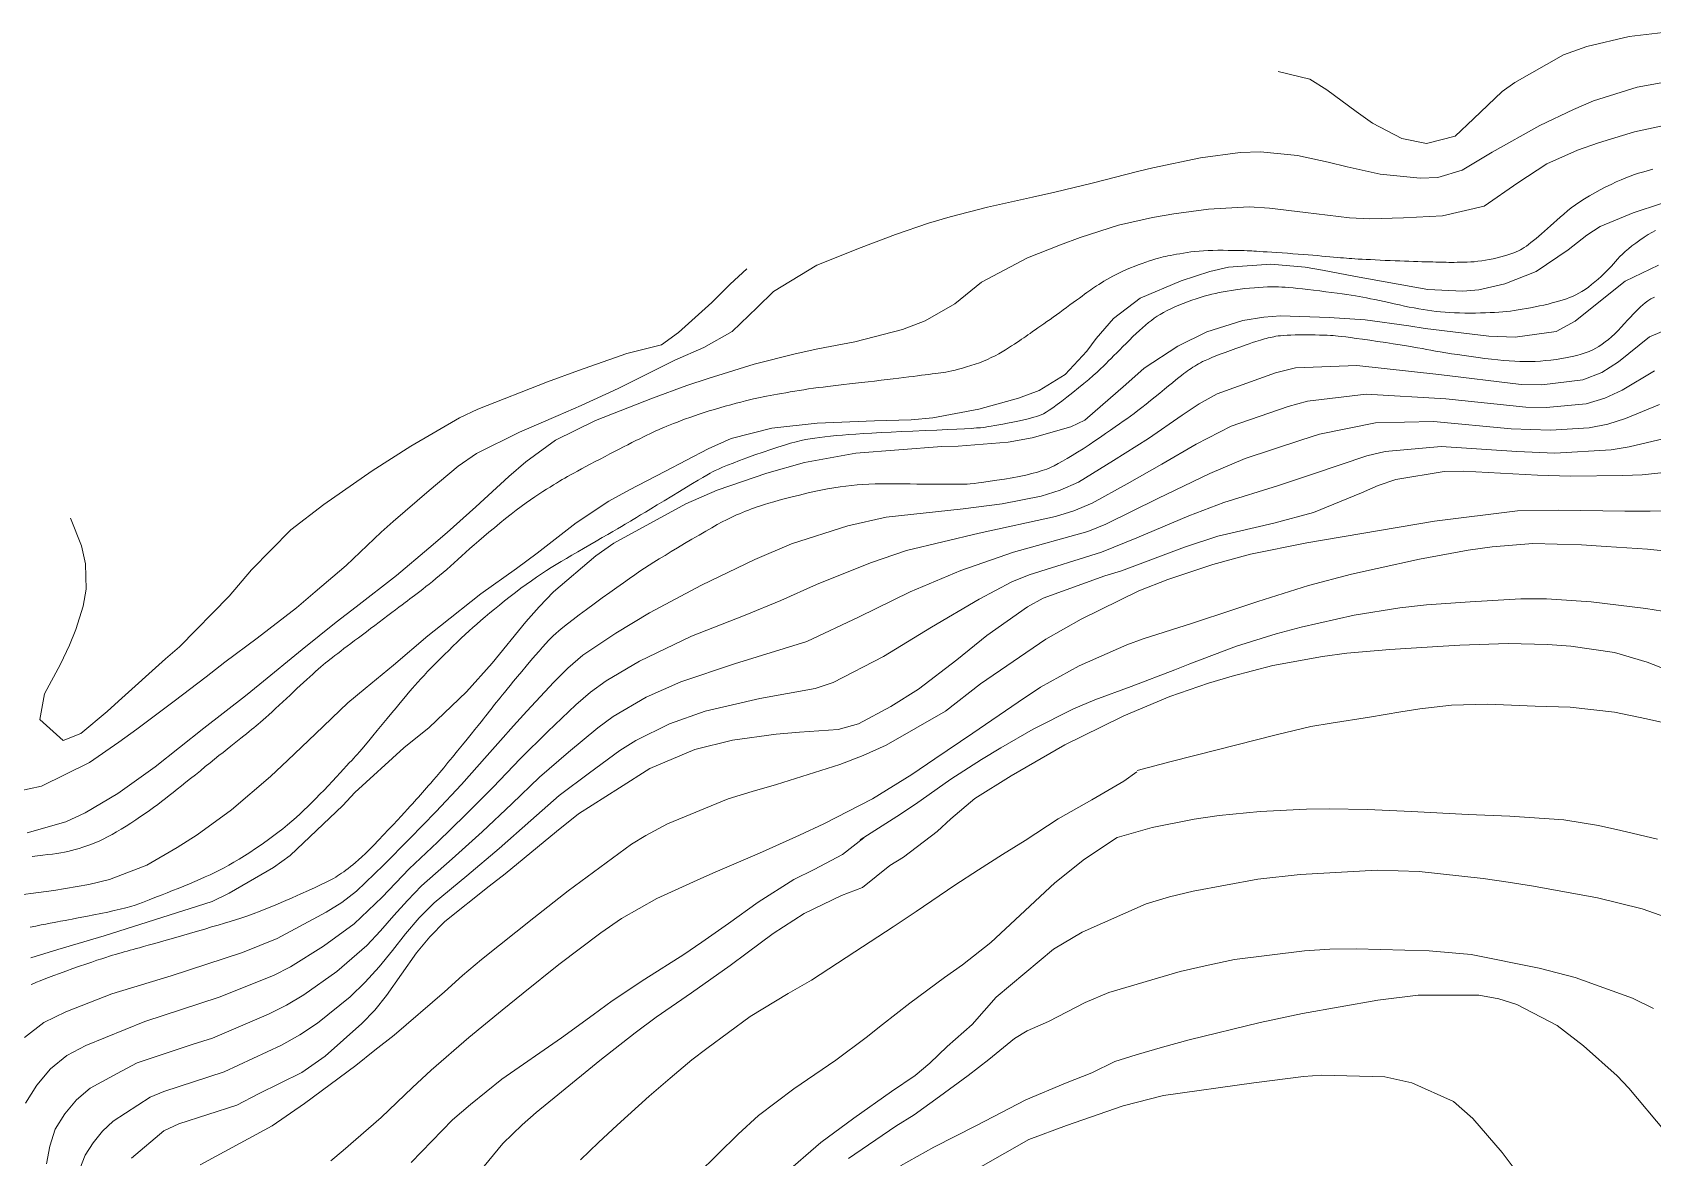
# Model space of a CAD drawing. Header units: inches. Extents: x 115425 to 116786, y 150085 to 152399.
# Drawn here: x 115667.6 to 115751.3, y 152294.9 to 152353.1 of the extents above; entities that cross this region are included whole.
import ezdxf

# ---------------------------------------------------------------- set-up
doc = ezdxf.new("R2010")
doc.units = ezdxf.units.IN
doc.header["$MEASUREMENT"] = 0
doc.layers.add('Contour', color=7, linetype='Continuous', lineweight=0, true_color=0xbed2ff)

msp = doc.modelspace()

# ---------------------------------------------------------------- linework, layer by layer
at = {"layer": 'Contour'}
for points in [[(115731.954, 152351.047), (115733.58, 152350.649), (115734.46, 152350.104), (115735.979, 152348.975), (115736.831, 152348.368), (115738.342, 152347.584), (115739.619, 152347.329), (115741.098, 152347.698), (115742.052, 152348.602), (115743.523, 152350.007), (115744.173, 152350.476), (115746.698, 152351.897), (115747.905, 152352.343), (115750.078, 152352.853), (115751.837, 152353.063)], [(115666.151, 152313.714), (115668.056, 152314.115), (115670.541, 152315.351), (115672.056, 152316.392), (115672.985, 152317.066), (115674.918, 152318.512), (115676.571, 152319.761), (115677.538, 152320.523), (115679.2, 152321.763), (115681.233, 152323.339), (115682.211, 152324.163), (115683.805, 152325.528), (115685.612, 152327.243), (115686.229, 152327.793), (115688.086, 152329.4), (115689.589, 152330.653), (115690.544, 152331.309), (115692.76, 152332.402), (115694.757, 152333.27), (115695.948, 152333.787), (115697.857, 152334.658), (115699.884, 152335.676), (115700.782, 152336.13), (115702.277, 152336.781), (115703.742, 152337.61), (115705.041, 152338.842), (115705.886, 152339.679), (115708.126, 152341.045), (115710.408, 152341.95), (115712.178, 152342.621), (115713.894, 152343.213), (115715.009, 152343.538), (115716.943, 152344.035), (115719.268, 152344.559), (115720.416, 152344.812), (115722.341, 152345.274), (115724.685, 152345.877), (115725.469, 152346.069), (115727.944, 152346.588), (115729.987, 152346.853), (115731.042, 152346.887), (115732.949, 152346.704), (115734.534, 152346.361), (115735.51, 152346.114), (115737.226, 152345.741), (115739.292, 152345.528), (115740.196, 152345.566), (115741.455, 152345.94), (115743.002, 152346.873), (115745.473, 152348.251), (115747.203, 152349.073), (115748.242, 152349.533), (115750.492, 152350.235), (115752.315, 152350.567)], [(115752.764, 152348.444), (115750.36, 152347.932), (115748.494, 152347.352), (115747.422, 152346.973), (115745.828, 152346.28), (115744.332, 152345.293), (115742.592, 152344.082), (115740.445, 152343.58), (115738.424, 152343.483), (115736.688, 152343.44), (115735.635, 152343.477), (115733.367, 152343.758), (115731.505, 152343.984), (115730.453, 152344.056), (115728.361, 152343.934), (115726.557, 152343.689), (115725.463, 152343.506), (115723.709, 152343.1), (115721.718, 152342.462), (115720.699, 152342.091), (115718.999, 152341.409), (115716.628, 152340.153), (115715.253, 152339.047), (115713.716, 152338.158), (115712.553, 152337.71), (115710.076, 152337.085), (115708.163, 152336.71), (115706.996, 152336.449), (115704.875, 152335.921), (115702.501, 152335.186), (115701.411, 152334.825), (115699.623, 152334.173), (115696.689, 152333.02), (115694.617, 152331.994), (115693.082, 152330.875), (115692.213, 152330.119), (115690.498, 152328.544), (115689.02, 152327.228), (115688.069, 152326.421), (115686.412, 152325.013), (115684.324, 152323.394), (115683.294, 152322.598), (115681.539, 152321.184), (115679.341, 152319.382), (115678.599, 152318.782), (115676.448, 152317.121), (115673.934, 152315.116), (115672.004, 152313.75), (115670.313, 152312.75), (115669.318, 152312.28), (115667.328, 152311.704)], [(115667.58, 152310.494), (115667.865, 152310.523), (115668.135, 152310.552), (115668.389, 152310.583), (115668.627, 152310.615), (115668.849, 152310.647), (115669.055, 152310.681), (115669.246, 152310.715), (115669.43, 152310.753), (115669.618, 152310.798), (115669.809, 152310.849), (115670.004, 152310.906), (115670.203, 152310.969), (115670.405, 152311.038), (115670.611, 152311.114), (115670.821, 152311.196), (115671.035, 152311.287), (115671.254, 152311.387), (115671.479, 152311.499), (115671.71, 152311.621), (115671.945, 152311.753), (115672.186, 152311.896), (115672.433, 152312.05), (115672.685, 152312.214), (115672.935, 152312.382), (115673.178, 152312.547), (115673.412, 152312.709), (115673.638, 152312.869), (115673.856, 152313.026), (115674.066, 152313.181), (115674.268, 152313.333), (115674.462, 152313.482), (115674.657, 152313.633), (115674.86, 152313.793), (115675.072, 152313.961), (115675.294, 152314.137), (115675.525, 152314.321), (115675.764, 152314.513), (115676.013, 152314.713), (115676.271, 152314.921), (115676.528, 152315.129), (115676.774, 152315.328), (115677.009, 152315.517), (115677.234, 152315.697), (115677.448, 152315.868), (115677.651, 152316.03), (115677.844, 152316.183), (115678.025, 152316.327), (115678.197, 152316.463), (115678.36, 152316.593), (115678.514, 152316.715), (115678.658, 152316.832), (115678.794, 152316.942), (115678.921, 152317.045), (115679.038, 152317.141), (115679.147, 152317.232), (115679.257, 152317.324), (115679.378, 152317.429), (115679.51, 152317.545), (115679.653, 152317.673), (115679.808, 152317.813), (115679.974, 152317.964), (115680.151, 152318.128), (115680.339, 152318.302), (115680.531, 152318.481), (115680.719, 152318.657), (115680.903, 152318.828), (115681.083, 152318.996), (115681.26, 152319.159), (115681.432, 152319.319), (115681.6, 152319.476), (115681.764, 152319.628), (115681.923, 152319.775), (115682.075, 152319.914), (115682.221, 152320.044), (115682.36, 152320.167), (115682.493, 152320.282), (115682.619, 152320.389), (115682.739, 152320.487), (115682.852, 152320.578), (115682.966, 152320.668), (115683.091, 152320.766), (115683.225, 152320.87), (115683.37, 152320.982), (115683.525, 152321.1), (115683.689, 152321.226), (115683.864, 152321.358), (115684.049, 152321.498), (115684.241, 152321.643), (115684.438, 152321.792), (115684.641, 152321.945), (115684.848, 152322.101), (115685.061, 152322.261), (115685.278, 152322.425), (115685.501, 152322.593), (115685.729, 152322.764), (115685.952, 152322.932), (115686.16, 152323.088), (115686.353, 152323.233), (115686.532, 152323.367), (115686.695, 152323.49), (115686.844, 152323.601), (115686.978, 152323.702), (115687.097, 152323.791), (115687.213, 152323.878), (115687.338, 152323.973), (115687.471, 152324.075), (115687.612, 152324.185), (115687.762, 152324.303), (115687.921, 152324.429), (115688.088, 152324.562), (115688.263, 152324.703), (115688.444, 152324.85), (115688.627, 152325.002), (115688.812, 152325.158), (115689, 152325.32), (115689.19, 152325.486), (115689.381, 152325.657), (115689.575, 152325.833), (115689.772, 152326.013), (115689.975, 152326.2), (115690.191, 152326.394), (115690.42, 152326.595), (115690.661, 152326.804), (115690.915, 152327.02), (115691.181, 152327.244), (115691.46, 152327.475), (115691.751, 152327.714), (115692.043, 152327.949), (115692.323, 152328.171), (115692.592, 152328.379), (115692.849, 152328.573), (115693.095, 152328.753), (115693.33, 152328.919), (115693.553, 152329.071), (115693.765, 152329.21), (115693.966, 152329.338), (115694.157, 152329.46), (115694.339, 152329.574), (115694.512, 152329.681), (115694.675, 152329.781), (115694.828, 152329.874), (115694.971, 152329.959), (115695.105, 152330.038), (115695.243, 152330.117), (115695.397, 152330.204), (115695.568, 152330.298), (115695.755, 152330.401), (115695.958, 152330.511), (115696.178, 152330.628), (115696.415, 152330.754), (115696.668, 152330.887), (115696.927, 152331.022), (115697.179, 152331.153), (115697.425, 152331.282), (115697.666, 152331.406), (115697.9, 152331.527), (115698.128, 152331.644), (115698.35, 152331.758), (115698.567, 152331.868), (115698.774, 152331.973), (115698.972, 152332.072), (115699.158, 152332.165), (115699.335, 152332.251), (115699.5, 152332.33), (115699.656, 152332.404), (115699.8, 152332.471), (115699.934, 152332.531), (115700.069, 152332.591), (115700.215, 152332.653), (115700.373, 152332.718), (115700.542, 152332.787), (115700.723, 152332.858), (115700.915, 152332.933), (115701.119, 152333.011), (115701.334, 152333.092), (115701.56, 152333.175), (115701.795, 152333.257), (115702.039, 152333.34), (115702.292, 152333.422), (115702.553, 152333.504), (115702.824, 152333.587), (115703.104, 152333.669), (115703.392, 152333.751), (115703.677, 152333.829), (115703.945, 152333.902), (115704.195, 152333.968), (115704.429, 152334.028), (115704.645, 152334.081), (115704.845, 152334.128), (115705.027, 152334.169), (115705.193, 152334.203), (115705.354, 152334.235), (115705.525, 152334.268), (115705.705, 152334.302), (115705.895, 152334.338), (115706.093, 152334.374), (115706.301, 152334.412), (115706.519, 152334.45), (115706.745, 152334.49), (115706.978, 152334.53), (115707.214, 152334.568), (115707.453, 152334.605), (115707.695, 152334.641), (115707.941, 152334.676), (115708.189, 152334.709), (115708.441, 152334.74), (115708.696, 152334.771), (115708.958, 152334.801), (115709.231, 152334.833), (115709.515, 152334.866), (115709.81, 152334.901), (115710.117, 152334.937), (115710.434, 152334.974), (115710.763, 152335.013), (115711.102, 152335.053), (115711.439, 152335.093), (115711.759, 152335.131), (115712.062, 152335.167), (115712.348, 152335.201), (115712.617, 152335.234), (115712.869, 152335.265), (115713.104, 152335.294), (115713.323, 152335.322), (115713.527, 152335.348), (115713.721, 152335.372), (115713.904, 152335.396), (115714.077, 152335.418), (115714.239, 152335.439), (115714.39, 152335.459), (115714.53, 152335.477), (115714.66, 152335.495), (115714.791, 152335.515), (115714.935, 152335.542), (115715.092, 152335.575), (115715.262, 152335.616), (115715.445, 152335.664), (115715.641, 152335.718), (115715.85, 152335.779), (115716.072, 152335.847), (115716.298, 152335.921), (115716.517, 152335.999), (115716.729, 152336.082), (115716.935, 152336.17), (115717.134, 152336.262), (115717.327, 152336.358), (115717.514, 152336.46), (115717.694, 152336.566), (115717.865, 152336.672), (115718.028, 152336.773), (115718.181, 152336.869), (115718.325, 152336.961), (115718.459, 152337.048), (115718.584, 152337.13), (115718.7, 152337.207), (115718.806, 152337.28), (115718.911, 152337.353), (115719.023, 152337.431), (115719.142, 152337.515), (115719.269, 152337.603), (115719.403, 152337.697), (115719.544, 152337.796), (115719.692, 152337.9), (115719.848, 152338.01), (115720.008, 152338.123), (115720.17, 152338.238), (115720.335, 152338.357), (115720.503, 152338.477), (115720.673, 152338.6), (115720.845, 152338.725), (115721.02, 152338.853), (115721.197, 152338.983), (115721.369, 152339.111), (115721.531, 152339.229), (115721.681, 152339.34), (115721.821, 152339.442), (115721.949, 152339.535), (115722.066, 152339.62), (115722.172, 152339.697), (115722.266, 152339.765), (115722.36, 152339.831), (115722.462, 152339.9), (115722.572, 152339.972), (115722.691, 152340.047), (115722.819, 152340.126), (115722.954, 152340.208), (115723.099, 152340.293), (115723.252, 152340.381), (115723.413, 152340.47), (115723.58, 152340.558), (115723.754, 152340.644), (115723.935, 152340.728), (115724.123, 152340.811), (115724.317, 152340.893), (115724.518, 152340.972), (115724.726, 152341.051), (115724.931, 152341.125), (115725.123, 152341.193), (115725.303, 152341.254), (115725.471, 152341.309), (115725.626, 152341.357), (115725.769, 152341.399), (115725.899, 152341.435), (115726.016, 152341.464), (115726.133, 152341.49), (115726.26, 152341.517), (115726.398, 152341.544), (115726.546, 152341.573), (115726.705, 152341.602), (115726.874, 152341.631), (115727.054, 152341.662), (115727.244, 152341.693), (115727.444, 152341.722), (115727.654, 152341.747), (115727.873, 152341.767), (115728.101, 152341.784), (115728.338, 152341.796), (115728.585, 152341.804), (115728.841, 152341.808), (115729.106, 152341.807), (115729.365, 152341.804), (115729.604, 152341.801), (115729.821, 152341.797), (115730.017, 152341.793), (115730.191, 152341.789), (115730.345, 152341.784), (115730.477, 152341.778), (115730.588, 152341.773), (115730.701, 152341.766), (115730.837, 152341.757), (115730.997, 152341.747), (115731.18, 152341.735), (115731.388, 152341.721), (115731.619, 152341.706), (115731.874, 152341.688), (115732.152, 152341.67), (115732.439, 152341.65), (115732.716, 152341.63), (115732.985, 152341.61), (115733.246, 152341.59), (115733.498, 152341.57), (115733.741, 152341.55), (115733.976, 152341.53), (115734.202, 152341.509), (115734.418, 152341.49), (115734.624, 152341.471), (115734.818, 152341.454), (115735, 152341.438), (115735.172, 152341.424), (115735.332, 152341.411), (115735.482, 152341.399), (115735.62, 152341.388), (115735.761, 152341.378), (115735.918, 152341.367), (115736.093, 152341.356), (115736.284, 152341.345), (115736.492, 152341.333), (115736.716, 152341.322), (115736.957, 152341.31), (115737.215, 152341.297), (115737.479, 152341.285), (115737.737, 152341.274), (115737.989, 152341.263), (115738.235, 152341.254), (115738.475, 152341.245), (115738.71, 152341.237), (115738.938, 152341.23), (115739.161, 152341.224), (115739.375, 152341.218), (115739.576, 152341.213), (115739.764, 152341.208), (115739.94, 152341.203), (115740.103, 152341.199), (115740.253, 152341.195), (115740.39, 152341.191), (115740.515, 152341.188), (115740.637, 152341.186), (115740.767, 152341.184), (115740.905, 152341.183), (115741.051, 152341.184), (115741.205, 152341.186), (115741.367, 152341.188), (115741.537, 152341.192), (115741.715, 152341.196), (115741.898, 152341.204), (115742.084, 152341.218), (115742.273, 152341.237), (115742.466, 152341.262), (115742.661, 152341.292), (115742.859, 152341.328), (115743.061, 152341.37), (115743.265, 152341.417), (115743.464, 152341.467), (115743.65, 152341.517), (115743.821, 152341.568), (115743.978, 152341.619), (115744.121, 152341.671), (115744.25, 152341.723), (115744.366, 152341.775), (115744.467, 152341.828), (115744.564, 152341.885), (115744.668, 152341.951), (115744.777, 152342.027), (115744.893, 152342.111), (115745.014, 152342.204), (115745.142, 152342.306), (115745.275, 152342.417), (115745.415, 152342.538), (115745.56, 152342.665), (115745.71, 152342.796), (115745.864, 152342.932), (115746.024, 152343.073), (115746.187, 152343.218), (115746.356, 152343.368), (115746.529, 152343.522), (115746.707, 152343.681), (115746.894, 152343.842), (115747.095, 152344.001), (115747.31, 152344.159), (115747.539, 152344.317), (115747.782, 152344.472), (115748.039, 152344.627), (115748.31, 152344.781), (115748.595, 152344.933), (115748.881, 152345.079), (115749.156, 152345.213), (115749.42, 152345.337), (115749.673, 152345.449), (115749.915, 152345.55), (115750.145, 152345.639), (115750.365, 152345.717), (115750.574, 152345.784), (115750.772, 152345.843), (115750.96, 152345.898), (115751.138, 152345.95), (115751.306, 152345.998)], [(115666.06, 152308.391), (115668.707, 152308.738), (115670.512, 152309.035), (115671.572, 152309.291), (115673.504, 152310.037), (115675.069, 152310.952), (115676.104, 152311.606), (115677.882, 152312.896), (115679.893, 152314.614), (115680.792, 152315.458), (115682.218, 152316.828), (115683.898, 152318.43), (115684.785, 152319.168), (115686.251, 152320.378), (115688.026, 152321.889), (115688.677, 152322.412), (115690.756, 152324.057), (115692.606, 152325.363), (115693.671, 152326.158), (115695.687, 152327.717), (115697.372, 152328.841), (115698.441, 152329.432), (115700.272, 152330.385), (115702.498, 152331.557), (115703.698, 152332.074), (115705.802, 152332.612), (115708.137, 152332.878), (115711.098, 152333.003), (115712.993, 152333.051), (115714.111, 152333.145), (115716.487, 152333.605), (115718.538, 152334.162), (115719.611, 152334.568), (115720.943, 152335.391), (115722.064, 152336.592), (115722.55, 152337.244), (115723.454, 152338.282), (115724.819, 152339.335), (115726.94, 152340.235), (115728.414, 152340.71), (115729.385, 152340.941), (115731.576, 152341.096), (115733.342, 152340.935), (115734.25, 152340.778), (115735.941, 152340.45), (115739.686, 152339.785), (115741.49, 152339.702), (115742.324, 152339.768), (115743.66, 152340.07), (115745.279, 152340.718), (115746.937, 152341.825), (115747.896, 152342.596), (115748.589, 152343.03), (115750.299, 152343.746), (115751.755, 152344.23)], [(115667.475, 152306.835), (115667.773, 152306.894), (115668.046, 152306.948), (115668.294, 152306.997), (115668.518, 152307.04), (115668.717, 152307.078), (115668.891, 152307.112), (115669.041, 152307.14), (115669.165, 152307.162), (115669.294, 152307.186), (115669.456, 152307.217), (115669.651, 152307.254), (115669.879, 152307.299), (115670.141, 152307.35), (115670.435, 152307.408), (115670.763, 152307.473), (115671.123, 152307.545), (115671.487, 152307.619), (115671.823, 152307.693), (115672.133, 152307.764), (115672.416, 152307.835), (115672.671, 152307.904), (115672.9, 152307.972), (115673.101, 152308.038), (115673.276, 152308.103), (115673.446, 152308.171), (115673.633, 152308.246), (115673.837, 152308.327), (115674.059, 152308.416), (115674.298, 152308.511), (115674.554, 152308.613), (115674.828, 152308.722), (115675.119, 152308.838), (115675.415, 152308.958), (115675.702, 152309.076), (115675.982, 152309.195), (115676.254, 152309.313), (115676.517, 152309.431), (115676.773, 152309.548), (115677.02, 152309.666), (115677.26, 152309.782), (115677.5, 152309.905), (115677.748, 152310.04), (115678.005, 152310.186), (115678.271, 152310.345), (115678.545, 152310.515), (115678.828, 152310.697), (115679.119, 152310.892), (115679.419, 152311.098), (115679.717, 152311.308), (115680.001, 152311.516), (115680.272, 152311.72), (115680.53, 152311.921), (115680.774, 152312.118), (115681.005, 152312.313), (115681.222, 152312.504), (115681.427, 152312.692), (115681.625, 152312.881), (115681.827, 152313.076), (115682.031, 152313.278), (115682.238, 152313.486), (115682.447, 152313.7), (115682.659, 152313.92), (115682.874, 152314.146), (115683.091, 152314.379), (115683.301, 152314.605), (115683.494, 152314.812), (115683.669, 152315.001), (115683.827, 152315.17), (115683.967, 152315.321), (115684.091, 152315.454), (115684.196, 152315.567), (115684.285, 152315.662), (115684.376, 152315.762), (115684.491, 152315.892), (115684.629, 152316.053), (115684.79, 152316.243), (115684.975, 152316.463), (115685.183, 152316.713), (115685.414, 152316.993), (115685.669, 152317.303), (115685.927, 152317.617), (115686.166, 152317.908), (115686.388, 152318.176), (115686.592, 152318.422), (115686.778, 152318.645), (115686.946, 152318.846), (115687.096, 152319.023), (115687.228, 152319.179), (115687.358, 152319.328), (115687.502, 152319.489), (115687.659, 152319.661), (115687.83, 152319.843), (115688.014, 152320.037), (115688.212, 152320.243), (115688.424, 152320.459), (115688.649, 152320.686), (115688.878, 152320.916), (115689.103, 152321.138), (115689.323, 152321.353), (115689.538, 152321.56), (115689.749, 152321.761), (115689.955, 152321.954), (115690.156, 152322.14), (115690.352, 152322.319), (115690.551, 152322.497), (115690.762, 152322.682), (115690.985, 152322.872), (115691.219, 152323.069), (115691.465, 152323.271), (115691.722, 152323.48), (115691.991, 152323.694), (115692.271, 152323.915), (115692.554, 152324.134), (115692.833, 152324.344), (115693.106, 152324.545), (115693.375, 152324.737), (115693.638, 152324.92), (115693.897, 152325.093), (115694.151, 152325.258), (115694.399, 152325.413), (115694.651, 152325.566), (115694.913, 152325.724), (115695.186, 152325.887), (115695.47, 152326.055), (115695.764, 152326.228), (115696.069, 152326.406), (115696.384, 152326.589), (115696.711, 152326.777), (115697.029, 152326.96), (115697.32, 152327.128), (115697.584, 152327.281), (115697.821, 152327.419), (115698.031, 152327.541), (115698.214, 152327.649), (115698.371, 152327.742), (115698.5, 152327.819), (115698.634, 152327.901), (115698.807, 152328.005), (115699.016, 152328.132), (115699.263, 152328.282), (115699.548, 152328.454), (115699.87, 152328.65), (115700.23, 152328.868), (115700.628, 152329.109), (115701.025, 152329.349), (115701.384, 152329.566), (115701.704, 152329.758), (115701.987, 152329.926), (115702.232, 152330.071), (115702.438, 152330.191), (115702.606, 152330.287), (115702.737, 152330.359), (115702.868, 152330.425), (115703.04, 152330.504), (115703.252, 152330.595), (115703.505, 152330.697), (115703.798, 152330.813), (115704.131, 152330.94), (115704.505, 152331.079), (115704.92, 152331.231), (115705.341, 152331.382), (115705.735, 152331.518), (115706.103, 152331.639), (115706.444, 152331.746), (115706.758, 152331.838), (115707.045, 152331.915), (115707.305, 152331.977), (115707.539, 152332.025), (115707.767, 152332.065), (115708.009, 152332.103), (115708.267, 152332.138), (115708.539, 152332.172), (115708.826, 152332.203), (115709.128, 152332.233), (115709.445, 152332.26), (115709.777, 152332.285), (115710.135, 152332.31), (115710.532, 152332.335), (115710.967, 152332.36), (115711.439, 152332.385), (115711.951, 152332.411), (115712.5, 152332.438), (115713.087, 152332.464), (115713.713, 152332.491), (115714.324, 152332.518), (115714.868, 152332.543), (115715.345, 152332.566), (115715.754, 152332.587), (115716.096, 152332.607), (115716.371, 152332.625), (115716.578, 152332.641), (115716.719, 152332.656), (115716.836, 152332.672), (115716.974, 152332.694), (115717.132, 152332.72), (115717.312, 152332.752), (115717.513, 152332.789), (115717.734, 152332.831), (115717.977, 152332.878), (115718.24, 152332.93), (115718.502, 152332.984), (115718.742, 152333.036), (115718.96, 152333.086), (115719.156, 152333.134), (115719.329, 152333.18), (115719.48, 152333.224), (115719.609, 152333.267), (115719.715, 152333.307), (115719.823, 152333.36), (115719.959, 152333.439), (115720.122, 152333.544), (115720.311, 152333.675), (115720.528, 152333.832), (115720.771, 152334.015), (115721.041, 152334.224), (115721.339, 152334.46), (115721.638, 152334.701), (115721.913, 152334.926), (115722.165, 152335.137), (115722.393, 152335.332), (115722.598, 152335.511), (115722.778, 152335.676), (115722.936, 152335.825), (115723.069, 152335.959), (115723.195, 152336.088), (115723.327, 152336.224), (115723.466, 152336.366), (115723.613, 152336.515), (115723.766, 152336.669), (115723.927, 152336.83), (115724.095, 152336.998), (115724.27, 152337.171), (115724.446, 152337.344), (115724.618, 152337.507), (115724.785, 152337.661), (115724.947, 152337.805), (115725.105, 152337.941), (115725.259, 152338.067), (115725.408, 152338.185), (115725.552, 152338.293), (115725.7, 152338.395), (115725.859, 152338.496), (115726.029, 152338.595), (115726.21, 152338.692), (115726.402, 152338.786), (115726.606, 152338.879), (115726.82, 152338.97), (115727.046, 152339.059), (115727.275, 152339.144), (115727.498, 152339.224), (115727.715, 152339.298), (115727.927, 152339.366), (115728.134, 152339.428), (115728.335, 152339.485), (115728.53, 152339.536), (115728.72, 152339.582), (115728.911, 152339.623), (115729.11, 152339.662), (115729.318, 152339.699), (115729.533, 152339.734), (115729.756, 152339.766), (115729.988, 152339.796), (115730.228, 152339.824), (115730.476, 152339.85), (115730.722, 152339.872), (115730.957, 152339.89), (115731.182, 152339.904), (115731.396, 152339.913), (115731.599, 152339.918), (115731.79, 152339.919), (115731.971, 152339.915), (115732.141, 152339.908), (115732.316, 152339.896), (115732.511, 152339.88), (115732.726, 152339.861), (115732.961, 152339.837), (115733.216, 152339.81), (115733.491, 152339.779), (115733.786, 152339.744), (115734.102, 152339.706), (115734.418, 152339.666), (115734.716, 152339.627), (115734.997, 152339.589), (115735.259, 152339.552), (115735.504, 152339.517), (115735.731, 152339.483), (115735.939, 152339.449), (115736.13, 152339.418), (115736.318, 152339.384), (115736.516, 152339.347), (115736.726, 152339.306), (115736.947, 152339.261), (115737.18, 152339.212), (115737.423, 152339.159), (115737.678, 152339.103), (115737.944, 152339.042), (115738.212, 152338.982), (115738.473, 152338.926), (115738.727, 152338.874), (115738.974, 152338.826), (115739.214, 152338.782), (115739.447, 152338.743), (115739.672, 152338.708), (115739.891, 152338.677), (115740.11, 152338.65), (115740.337, 152338.626), (115740.573, 152338.606), (115740.816, 152338.59), (115741.068, 152338.578), (115741.327, 152338.569), (115741.595, 152338.564), (115741.871, 152338.563), (115742.146, 152338.564), (115742.409, 152338.568), (115742.661, 152338.575), (115742.902, 152338.584), (115743.132, 152338.596), (115743.351, 152338.61), (115743.558, 152338.627), (115743.755, 152338.646), (115743.948, 152338.668), (115744.147, 152338.694), (115744.351, 152338.724), (115744.561, 152338.757), (115744.776, 152338.795), (115744.996, 152338.836), (115745.222, 152338.88), (115745.453, 152338.929), (115745.682, 152338.979), (115745.901, 152339.031), (115746.11, 152339.084), (115746.31, 152339.137), (115746.499, 152339.192), (115746.679, 152339.247), (115746.849, 152339.304), (115747.009, 152339.361), (115747.166, 152339.425), (115747.324, 152339.499), (115747.484, 152339.584), (115747.646, 152339.68), (115747.81, 152339.787), (115747.976, 152339.904), (115748.144, 152340.033), (115748.314, 152340.172), (115748.481, 152340.316), (115748.637, 152340.456), (115748.784, 152340.593), (115748.922, 152340.726), (115749.05, 152340.857), (115749.169, 152340.984), (115749.278, 152341.108), (115749.378, 152341.229), (115749.481, 152341.35), (115749.599, 152341.477), (115749.733, 152341.608), (115749.883, 152341.743), (115750.048, 152341.884), (115750.229, 152342.029), (115750.426, 152342.179), (115750.638, 152342.333), (115750.853, 152342.482), (115751.061, 152342.615), (115751.261, 152342.733), (115751.452, 152342.834)], [(115667.517, 152305.254), (115668.91, 152305.686), (115671.301, 152306.393), (115676.881, 152308.168), (115677.768, 152308.587), (115680.043, 152309.917), (115680.909, 152310.532), (115683.625, 152313.116), (115684.244, 152313.79), (115686.775, 152316.096), (115688.095, 152317.151), (115690.021, 152318.986), (115691.353, 152320.482), (115693.091, 152322.605), (115693.775, 152323.393), (115694.512, 152324.153), (115696.704, 152326.025), (115697.633, 152326.673), (115701.352, 152328.709), (115702.964, 152329.419), (115705.537, 152330.29), (115707.49, 152330.84), (115710.132, 152331.328), (115714.577, 152331.672), (115715.427, 152331.694), (115718.009, 152331.9), (115719.237, 152332.125), (115721.234, 152332.683), (115721.97, 152333.035), (115724.09, 152334.865), (115725.032, 152335.708), (115726.763, 152336.858), (115728.269, 152337.588), (115730.135, 152338.176), (115731.22, 152338.352), (115732.071, 152338.418), (115734.592, 152338.334), (115736.448, 152338.214), (115738.706, 152337.898), (115739.544, 152337.769), (115742.836, 152337.364), (115744.189, 152337.32), (115746.312, 152337.609), (115747.3, 152338.141), (115748.775, 152339.341), (115749.878, 152340.206), (115751.609, 152341.046)], [(115669.559, 152327.974), (115670.123, 152326.539), (115670.337, 152325.604), (115670.374, 152324.293), (115670.218, 152323.421), (115669.841, 152322.218), (115669.51, 152321.403), (115669.05, 152320.424), (115668.222, 152318.896), (115667.983, 152317.566), (115669.185, 152316.48), (115670.089, 152316.846), (115671.455, 152317.97), (115672.045, 152318.512), (115674.476, 152320.706), (115675.2, 152321.324), (115677.757, 152323.939), (115678.917, 152325.29), (115680.937, 152327.361), (115682.644, 152328.671), (115685.142, 152330.411), (115687.141, 152331.687), (115689.659, 152333.143), (115690.6, 152333.605), (115694.205, 152335.015), (115695.814, 152335.593), (115698.298, 152336.466), (115700.09, 152336.923), (115700.974, 152337.564), (115702.697, 152339.103), (115703.643, 152340.061), (115704.503, 152340.84)], [(115667.531, 152303.869), (115667.664, 152303.931), (115667.812, 152303.996), (115667.99, 152304.069), (115668.197, 152304.152), (115668.433, 152304.242), (115668.7, 152304.342), (115668.996, 152304.45), (115669.321, 152304.567), (115669.676, 152304.692), (115670.032, 152304.816), (115670.359, 152304.93), (115670.659, 152305.032), (115670.931, 152305.124), (115671.175, 152305.205), (115671.391, 152305.274), (115671.579, 152305.333), (115671.739, 152305.382), (115671.886, 152305.424), (115672.034, 152305.467), (115672.184, 152305.51), (115672.335, 152305.553), (115672.487, 152305.596), (115672.641, 152305.639), (115672.796, 152305.682), (115672.952, 152305.726), (115673.126, 152305.774), (115673.335, 152305.833), (115673.577, 152305.901), (115673.853, 152305.98), (115674.163, 152306.068), (115674.508, 152306.167), (115674.886, 152306.276), (115675.298, 152306.394), (115675.717, 152306.515), (115676.116, 152306.631), (115676.495, 152306.741), (115676.854, 152306.846), (115677.192, 152306.945), (115677.51, 152307.039), (115677.808, 152307.128), (115678.086, 152307.211), (115678.366, 152307.299), (115678.671, 152307.403), (115679.001, 152307.522), (115679.355, 152307.658), (115679.734, 152307.809), (115680.138, 152307.975), (115680.567, 152308.157), (115681.02, 152308.355), (115681.463, 152308.552), (115681.859, 152308.73), (115682.209, 152308.891), (115682.513, 152309.033), (115682.771, 152309.157), (115682.982, 152309.263), (115683.147, 152309.351), (115683.266, 152309.42), (115683.364, 152309.483), (115683.465, 152309.551), (115683.57, 152309.624), (115683.68, 152309.702), (115683.793, 152309.784), (115683.91, 152309.872), (115684.03, 152309.964), (115684.155, 152310.061), (115684.29, 152310.172), (115684.444, 152310.307), (115684.615, 152310.464), (115684.803, 152310.645), (115685.01, 152310.849), (115685.234, 152311.076), (115685.476, 152311.326), (115685.736, 152311.6), (115685.994, 152311.874), (115686.232, 152312.128), (115686.449, 152312.36), (115686.646, 152312.572), (115686.822, 152312.762), (115686.977, 152312.932), (115687.112, 152313.08), (115687.226, 152313.207), (115687.33, 152313.324), (115687.434, 152313.441), (115687.538, 152313.559), (115687.642, 152313.677), (115687.746, 152313.795), (115687.851, 152313.913), (115687.956, 152314.031), (115688.061, 152314.15), (115688.176, 152314.282), (115688.311, 152314.44), (115688.468, 152314.625), (115688.644, 152314.835), (115688.841, 152315.072), (115689.059, 152315.335), (115689.297, 152315.624), (115689.555, 152315.939), (115689.813, 152316.254), (115690.049, 152316.544), (115690.263, 152316.807), (115690.455, 152317.045), (115690.626, 152317.257), (115690.774, 152317.443), (115690.901, 152317.603), (115691.006, 152317.738), (115691.1, 152317.859), (115691.193, 152317.979), (115691.287, 152318.099), (115691.38, 152318.218), (115691.474, 152318.337), (115691.567, 152318.454), (115691.66, 152318.571), (115691.752, 152318.688), (115691.855, 152318.815), (115691.976, 152318.964), (115692.117, 152319.135), (115692.277, 152319.329), (115692.457, 152319.545), (115692.655, 152319.783), (115692.873, 152320.043), (115693.11, 152320.325), (115693.348, 152320.606), (115693.568, 152320.863), (115693.769, 152321.096), (115693.953, 152321.304), (115694.118, 152321.489), (115694.265, 152321.648), (115694.395, 152321.784), (115694.506, 152321.895), (115694.629, 152322.008), (115694.792, 152322.147), (115694.995, 152322.313), (115695.239, 152322.506), (115695.524, 152322.725), (115695.849, 152322.971), (115696.215, 152323.244), (115696.621, 152323.544), (115697.035, 152323.846), (115697.423, 152324.128), (115697.786, 152324.389), (115698.124, 152324.629), (115698.436, 152324.847), (115698.722, 152325.045), (115698.983, 152325.223), (115699.219, 152325.379), (115699.452, 152325.53), (115699.706, 152325.691), (115699.981, 152325.863), (115700.276, 152326.045), (115700.591, 152326.237), (115700.928, 152326.44), (115701.285, 152326.653), (115701.662, 152326.877), (115702.035, 152327.096), (115702.379, 152327.294), (115702.693, 152327.473), (115702.978, 152327.631), (115703.233, 152327.77), (115703.459, 152327.888), (115703.656, 152327.986), (115703.823, 152328.064), (115703.975, 152328.131), (115704.127, 152328.197), (115704.28, 152328.26), (115704.433, 152328.322), (115704.585, 152328.383), (115704.738, 152328.442), (115704.891, 152328.499), (115705.044, 152328.554), (115705.212, 152328.611), (115705.41, 152328.674), (115705.637, 152328.742), (115705.894, 152328.815), (115706.181, 152328.894), (115706.498, 152328.977), (115706.844, 152329.066), (115707.22, 152329.161), (115707.604, 152329.254), (115707.975, 152329.337), (115708.332, 152329.413), (115708.675, 152329.479), (115709.004, 152329.537), (115709.32, 152329.585), (115709.623, 152329.625), (115709.911, 152329.657), (115710.199, 152329.681), (115710.5, 152329.702), (115710.813, 152329.719), (115711.139, 152329.732), (115711.478, 152329.74), (115711.829, 152329.745), (115712.193, 152329.745), (115712.569, 152329.742), (115712.938, 152329.736), (115713.278, 152329.731), (115713.59, 152329.727), (115713.873, 152329.724), (115714.127, 152329.721), (115714.353, 152329.719), (115714.551, 152329.717), (115714.72, 152329.716), (115714.872, 152329.715), (115715.017, 152329.715), (115715.156, 152329.715), (115715.289, 152329.715), (115715.415, 152329.716), (115715.535, 152329.717), (115715.649, 152329.718), (115715.756, 152329.72), (115715.879, 152329.725), (115716.041, 152329.739), (115716.24, 152329.761), (115716.478, 152329.79), (115716.755, 152329.828), (115717.069, 152329.873), (115717.422, 152329.927), (115717.813, 152329.989), (115718.209, 152330.055), (115718.576, 152330.124), (115718.916, 152330.195), (115719.228, 152330.269), (115719.511, 152330.345), (115719.766, 152330.423), (115719.993, 152330.503), (115720.192, 152330.586), (115720.385, 152330.677), (115720.594, 152330.784), (115720.818, 152330.907), (115721.059, 152331.046), (115721.315, 152331.201), (115721.587, 152331.371), (115721.875, 152331.557), (115722.18, 152331.759), (115722.483, 152331.964), (115722.77, 152332.158), (115723.04, 152332.342), (115723.293, 152332.516), (115723.529, 152332.679), (115723.748, 152332.832), (115723.951, 152332.974), (115724.136, 152333.107), (115724.318, 152333.238), (115724.508, 152333.38), (115724.707, 152333.531), (115724.915, 152333.691), (115725.132, 152333.862), (115725.358, 152334.041), (115725.592, 152334.231), (115725.835, 152334.43), (115726.073, 152334.625), (115726.291, 152334.803), (115726.489, 152334.964), (115726.668, 152335.107), (115726.826, 152335.234), (115726.965, 152335.343), (115727.084, 152335.435), (115727.183, 152335.51), (115727.273, 152335.575), (115727.364, 152335.639), (115727.457, 152335.702), (115727.55, 152335.763), (115727.646, 152335.823), (115727.742, 152335.882), (115727.84, 152335.939), (115727.939, 152335.994), (115728.051, 152336.053), (115728.186, 152336.117), (115728.345, 152336.188), (115728.526, 152336.265), (115728.732, 152336.348), (115728.96, 152336.437), (115729.212, 152336.533), (115729.488, 152336.635), (115729.763, 152336.736), (115730.016, 152336.827), (115730.244, 152336.908), (115730.45, 152336.98), (115730.632, 152337.042), (115730.791, 152337.094), (115730.926, 152337.137), (115731.038, 152337.17), (115731.138, 152337.198), (115731.238, 152337.224), (115731.338, 152337.25), (115731.438, 152337.275), (115731.538, 152337.298), (115731.637, 152337.32), (115731.736, 152337.341), (115731.835, 152337.361), (115731.946, 152337.38), (115732.078, 152337.395), (115732.234, 152337.409), (115732.411, 152337.419), (115732.611, 152337.428), (115732.834, 152337.433), (115733.079, 152337.436), (115733.347, 152337.437), (115733.615, 152337.435), (115733.864, 152337.433), (115734.091, 152337.429), (115734.298, 152337.424), (115734.485, 152337.418), (115734.651, 152337.41), (115734.796, 152337.401), (115734.922, 152337.391), (115735.056, 152337.377), (115735.229, 152337.357), (115735.442, 152337.33), (115735.694, 152337.296), (115735.985, 152337.257), (115736.314, 152337.211), (115736.684, 152337.158), (115737.092, 152337.099), (115737.506, 152337.038), (115737.891, 152336.98), (115738.25, 152336.925), (115738.58, 152336.872), (115738.882, 152336.822), (115739.156, 152336.774), (115739.403, 152336.729), (115739.622, 152336.687), (115739.837, 152336.646), (115740.073, 152336.603), (115740.329, 152336.558), (115740.606, 152336.512), (115740.904, 152336.464), (115741.223, 152336.415), (115741.562, 152336.365), (115741.923, 152336.312), (115742.286, 152336.262), (115742.635, 152336.218), (115742.971, 152336.178), (115743.293, 152336.145), (115743.6, 152336.116), (115743.894, 152336.094), (115744.173, 152336.076), (115744.439, 152336.065), (115744.699, 152336.059), (115744.962, 152336.06), (115745.229, 152336.068), (115745.498, 152336.083), (115745.77, 152336.105), (115746.045, 152336.134), (115746.322, 152336.169), (115746.603, 152336.211), (115746.878, 152336.26), (115747.137, 152336.313), (115747.38, 152336.373), (115747.608, 152336.437), (115747.821, 152336.507), (115748.018, 152336.582), (115748.2, 152336.663), (115748.366, 152336.749), (115748.525, 152336.844), (115748.685, 152336.951), (115748.847, 152337.07), (115749.011, 152337.2), (115749.176, 152337.343), (115749.342, 152337.498), (115749.509, 152337.665), (115749.678, 152337.843), (115749.844, 152338.023), (115750.002, 152338.193), (115750.153, 152338.352), (115750.296, 152338.501), (115750.43, 152338.64), (115750.558, 152338.769), (115750.677, 152338.888), (115750.789, 152338.996), (115750.908, 152339.098), (115751.049, 152339.196), (115751.213, 152339.291), (115751.4, 152339.382)], [(115667.189, 152301.134), (115668.187, 152301.906), (115669.327, 152302.468), (115670.51, 152302.928), (115671.693, 152303.387), (115674.769, 152304.318), (115678.449, 152305.526), (115680.234, 152306.247), (115682.766, 152307.619), (115683.58, 152308.107), (115684.335, 152308.696), (115685.729, 152310.032), (115687.088, 152311.416), (115688.443, 152312.799), (115689.767, 152314.212), (115691.094, 152315.703), (115691.772, 152316.476), (115692.449, 152317.243), (115693.135, 152318.002), (115694.539, 152319.495), (115695.25, 152320.225), (115696.029, 152320.885), (115697.735, 152322.017), (115699.467, 152323.081), (115702.162, 152324.498), (115704.916, 152325.831), (115706.813, 152326.634), (115709.729, 152327.579), (115711.696, 152328.015), (115715.672, 152328.454), (115717.694, 152328.714), (115719.713, 152329.111), (115720.69, 152329.42), (115721.636, 152329.83), (115723.454, 152330.946), (115725.255, 152332.082), (115726.993, 152333.288), (115727.868, 152333.878), (115728.795, 152334.391), (115731.815, 152335.47), (115732.851, 152335.73), (115736.019, 152335.848), (115740.25, 152335.383), (115744.498, 152334.87), (115745.568, 152334.854), (115747.689, 152335.119), (115748.667, 152335.495), (115749.541, 152336.036), (115751.138, 152337.335), (115752.089, 152337.73)], [(115667.232, 152297.751), (115667.818, 152298.676), (115668.529, 152299.523), (115669.381, 152300.209), (115670.35, 152300.726), (115673.398, 152301.96), (115677.239, 152303.211), (115680.042, 152304.331), (115680.928, 152304.793), (115682.626, 152305.849), (115684.224, 152307.002), (115685.656, 152308.391), (115687.051, 152309.854), (115688.525, 152311.233), (115689.975, 152312.634), (115691.39, 152314.069), (115692.785, 152315.532), (115694.215, 152316.937), (115695.675, 152318.318), (115696.424, 152318.975), (115697.231, 152319.564), (115698.966, 152320.576), (115701.647, 152321.865), (115704.41, 152322.952), (115706.263, 152323.711), (115708.11, 152324.545), (115710.896, 152325.664), (115712.751, 152326.29), (115716.513, 152327.193), (115720.441, 152328.045), (115721.403, 152328.353), (115722.341, 152328.74), (115724.149, 152329.743), (115725.949, 152330.752), (115727.709, 152331.782), (115729.524, 152332.718), (115732.469, 152333.735), (115733.466, 152334.019), (115736.503, 152334.371), (115740.617, 152334.132), (115744.752, 152333.697), (115745.792, 152333.68), (115747.857, 152333.878), (115748.829, 152334.163), (115749.722, 152334.574), (115751.393, 152335.584)], [(115668.322, 152294.612), (115668.489, 152295.521), (115668.777, 152296.405), (115669.274, 152297.189), (115669.868, 152297.912), (115670.575, 152298.511), (115672.195, 152299.404), (115673.015, 152299.825), (115675.893, 152300.793), (115676.899, 152301.105), (115679.796, 152302.337), (115680.73, 152302.802), (115681.622, 152303.338), (115683.319, 152304.547), (115684.868, 152305.897), (115685.574, 152306.655), (115686.261, 152307.441), (115686.964, 152308.222), (115687.702, 152308.974), (115689.278, 152310.363), (115690.838, 152311.769), (115692.366, 152313.206), (115693.797, 152314.588), (115695.295, 152315.873), (115696.812, 152317.141), (115697.597, 152317.726), (115699.302, 152318.72), (115701.101, 152319.511), (115703.865, 152320.449), (115707.609, 152321.591), (115710.308, 152322.866), (115712.937, 152324.166), (115715.567, 152325.27), (115718.286, 152326.204), (115722.116, 152327.285), (115723.046, 152327.65), (115725.742, 152328.988), (115728.426, 152330.277), (115730.252, 152331.045), (115733.123, 152332), (115734.08, 152332.309), (115736.988, 152332.893), (115739.983, 152332.964), (115743.998, 152332.588), (115746.016, 152332.505), (115748.026, 152332.638), (115748.99, 152332.83), (115749.903, 152333.112), (115751.648, 152333.832)], [(115670.052, 152294.346), (115670.321, 152295.058), (115670.731, 152295.702), (115671.208, 152296.301), (115671.769, 152296.813), (115673.677, 152298.045), (115674.378, 152298.343), (115677.499, 152299.361), (115680.469, 152300.743), (115681.418, 152301.274), (115682.316, 152301.884), (115684.012, 152303.245), (115684.793, 152303.992), (115685.512, 152304.792), (115686.193, 152305.635), (115686.866, 152306.491), (115687.582, 152307.317), (115688.353, 152308.094), (115690.032, 152309.493), (115691.701, 152310.903), (115693.343, 152312.344), (115694.81, 152313.645), (115696.375, 152314.808), (115697.948, 152315.964), (115698.771, 152316.477), (115700.516, 152317.348), (115702.351, 152317.988), (115705.172, 152318.648), (115708.026, 152319.166), (115708.956, 152319.471), (115711.568, 152320.825), (115714.051, 152322.336), (115716.511, 152323.78), (115718.195, 152324.67), (115719.089, 152325.032), (115722.829, 152326.218), (115724.645, 152326.948), (115727.335, 152328.092), (115729.142, 152328.772), (115731.92, 152329.643), (115733.777, 152330.264), (115736.534, 152331.192), (115737.472, 152331.416), (115740.377, 152331.669), (115744.282, 152331.405), (115746.24, 152331.331), (115749.152, 152331.498), (115750.083, 152331.65), (115751.903, 152332.081)], [(115672.716, 152294.909), (115674.391, 152296.308), (115675.153, 152296.669), (115678.153, 152297.634), (115679.275, 152298.224), (115681.518, 152299.334), (115682.726, 152300.179), (115684.621, 152301.855), (115685.285, 152302.555), (115685.889, 152303.309), (115687.444, 152305.508), (115688.129, 152306.34), (115688.903, 152307.134), (115691.199, 152308.95), (115692.022, 152309.593), (115694.673, 152311.772), (115695.804, 152312.689), (115697.92, 152314.041), (115699.487, 152315.036), (115701.814, 152316.01), (115703.757, 152316.499), (115706.014, 152316.811), (115707.229, 152316.903), (115709.225, 152317.055), (115710.277, 152317.337), (115711.939, 152318.24), (115713.37, 152319.132), (115715.358, 152320.656), (115716.905, 152321.899), (115719.007, 152323.393), (115719.815, 152323.832), (115723.006, 152324.987), (115723.863, 152325.248), (115727.117, 152326.464), (115728.841, 152327.029), (115731.736, 152327.705), (115733.778, 152328.262), (115736.257, 152329.277), (115737.126, 152329.662), (115738.037, 152329.965), (115740.527, 152330.369), (115741.527, 152330.387), (115745.355, 152330.18), (115747.063, 152330.144), (115749.755, 152330.17), (115750.757, 152330.206), (115751.724, 152330.313)], [(115676.266, 152294.55), (115679.975, 152296.577), (115681.652, 152297.728), (115684.298, 152299.695), (115685.284, 152300.474), (115686.278, 152301.254), (115688.887, 152303.496), (115689.821, 152304.339), (115690.79, 152305.163), (115693.494, 152307.323), (115695.274, 152308.71), (115698.543, 152311.121), (115699.281, 152311.58), (115700.412, 152312.169), (115703.535, 152313.459), (115704.785, 152313.851), (115706.043, 152314.208), (115709.311, 152315.246), (115710.518, 152315.71), (115711.709, 152316.237), (115714.766, 152317.998), (115716.582, 152319.411), (115719.945, 152321.712), (115721.779, 152322.753), (115724.748, 152324.215), (115726.25, 152324.804), (115728.573, 152325.575), (115730.525, 152326.108), (115733.436, 152326.687), (115740.034, 152327.806), (115744.316, 152328.348), (115746.432, 152328.372), (115749.866, 152328.335), (115751.167, 152328.327), (115752.469, 152328.346)], [(115683.018, 152294.771), (115683.643, 152295.295), (115685.608, 152296.996), (115687.225, 152298.547), (115688.187, 152299.451), (115690.135, 152301.144), (115691.855, 152302.551), (115692.94, 152303.434), (115694.785, 152304.908), (115696.953, 152306.551), (115698.026, 152307.284), (115699.859, 152308.316), (115702.126, 152309.354), (115702.87, 152309.679), (115705.162, 152310.664), (115707.231, 152311.583), (115708.486, 152312.17), (115710.999, 152313.467), (115713.024, 152314.715), (115714.214, 152315.525), (115716.17, 152316.863), (115718.514, 152318.466), (115719.677, 152319.241), (115721.671, 152320.339), (115724.126, 152321.426), (115724.975, 152321.74), (115727.519, 152322.549), (115729.618, 152323.238), (115730.895, 152323.664), (115733.52, 152324.481), (115735.739, 152325.068), (115737.067, 152325.37), (115739.248, 152325.844), (115741.775, 152326.317), (115743.01, 152326.488), (115745.104, 152326.654), (115747.625, 152326.588), (115748.898, 152326.501), (115751.027, 152326.357), (115753.526, 152326.114)], [(115752.243, 152323.085), (115750.947, 152323.305), (115748.114, 152323.645), (115745.808, 152323.803), (115744.488, 152323.802), (115741.873, 152323.65), (115739.611, 152323.488), (115738.244, 152323.338), (115735.887, 152322.949), (115733.144, 152322.33), (115731.852, 152321.992), (115729.807, 152321.356), (115727.393, 152320.437), (115726.615, 152320.138), (115724.361, 152319.277), (115722.475, 152318.574), (115721.382, 152318.116), (115719.301, 152317.064), (115717.62, 152316.108), (115716.622, 152315.506), (115715.045, 152314.485), (115713.214, 152313.187), (115712.259, 152312.549), (115710.352, 152311.354)], [(115752.032, 152320.133), (115751.024, 152320.523), (115749.329, 152321.028), (115747.08, 152321.352), (115745.869, 152321.446), (115743.843, 152321.491), (115741.335, 152321.397), (115740.475, 152321.349), (115737.726, 152321.174), (115735.499, 152320.993), (115734.238, 152320.823), (115731.684, 152320.35), (115729.581, 152319.804), (115728.358, 152319.437), (115726.357, 152318.746), (115723.984, 152317.746), (115722.819, 152317.193), (115720.926, 152316.251), (115718.166, 152314.651), (115716.276, 152313.479), (115715.044, 152312.431), (115714.328, 152311.777), (115712.602, 152310.45), (115711.885, 152310.023)], [(115753.297, 152317.08), (115750.982, 152317.593), (115749.327, 152317.946), (115747.032, 152318.201), (115745.236, 152318.258), (115742.778, 152318.358), (115740.908, 152318.31), (115739.275, 152318.122), (115738.287, 152317.954), (115736.678, 152317.677), (115734.687, 152317.376), (115733.646, 152317.199), (115731.856, 152316.777), (115728.807, 152315.99), (115726.419, 152315.398), (115724.667, 152314.928)], [(115695.91, 152294.822), (115696.838, 152295.712), (115697.797, 152296.603), (115699.464, 152298.102), (115700.548, 152299.039), (115701.664, 152299.976), (115702.435, 152300.569), (115704.682, 152302.223), (115706.645, 152303.408), (115707.839, 152304.094), (115710.085, 152305.56), (115712.065, 152306.854), (115713.243, 152307.65), (115715.254, 152309.007), (115716.479, 152309.802), (115717.704, 152310.598), (115718.883, 152311.315), (115720.579, 152312.438), (115722.322, 152313.42), (115723.987, 152314.371), (115724.647, 152314.854)], [(115751.554, 152311.389), (115749.653, 152311.838), (115748.509, 152312.08), (115746.702, 152312.385), (115743.918, 152312.573), (115741.76, 152312.665), (115738.843, 152312.813), (115736.561, 152312.909), (115734.588, 152312.943), (115733.419, 152312.938), (115731.016, 152312.816), (115728.904, 152312.606), (115727.606, 152312.418), (115725.435, 152311.989), (115723.642, 152311.469)], [(115687.17, 152294.686), (115689.294, 152296.874), (115690.221, 152297.67), (115691.84, 152298.981), (115694.935, 152301.119), (115696.569, 152302.305), (115697.544, 152303.023), (115699.225, 152304.146), (115701.251, 152305.424), (115702.178, 152306.064), (115703.561, 152307.031), (115705.085, 152308.124), (115706.923, 152309.293), (115707.99, 152309.807), (115709.451, 152310.586), (115710.544, 152311.454)], [(115723.642, 152311.469), (115721.946, 152310.346), (115720.422, 152309.129), (115718.629, 152307.457), (115717.104, 152306.052), (115715.642, 152304.897), (115714.715, 152304.241), (115712.924, 152302.915), (115711.51, 152301.806), (115710.661, 152301.135), (115709.105, 152299.965), (115706.937, 152298.483), (115705.114, 152297.109), (115704.06, 152296.141), (115701.953, 152294.079)], [(115690.203, 152293.613), (115691.903, 152295.661), (115692.893, 152296.629), (115693.616, 152297.254), (115694.732, 152298.175), (115696.917, 152299.955), (115698.74, 152301.375), (115699.825, 152302.187), (115701.647, 152303.451), (115703.643, 152304.855), (115704.523, 152305.51), (115705.858, 152306.509), (115707.461, 152307.538), (115709.392, 152308.472), (115710.475, 152308.892), (115711.885, 152310.023)], [(115753.452, 152306.842), (115750.751, 152307.79), (115748.455, 152308.355), (115745.15, 152308.946), (115743.837, 152309.167), (115742.549, 152309.342), (115739.239, 152309.704), (115737.072, 152309.779), (115733.091, 152309.565), (115730.907, 152309.321), (115727.553, 152308.701), (115726.341, 152308.397), (115725.127, 152308.039), (115721.822, 152306.577), (115720.338, 152305.694)], [(115720.338, 152305.694), (115717.387, 152303.226), (115716.147, 152301.81), (115714.854, 152300.677), (115713.95, 152299.81), (115713.204, 152299.164), (115711.981, 152298.35), (115710.03, 152296.973), (115708.333, 152295.709), (115706.384, 152294.023)], [(115709.755, 152294.878), (115712.206, 152296.563), (115713.148, 152297.14), (115714.452, 152298.091), (115715.929, 152299.168), (115716.998, 152299.995), (115718.334, 152301.088), (115718.977, 152301.482), (115720.079, 152301.957), (115721.983, 152302.943), (115723.201, 152303.468), (115726.894, 152304.54), (115728.337, 152304.874), (115729.691, 152305.166), (115733.306, 152305.619), (115734.627, 152305.691), (115735.982, 152305.717), (115739.751, 152305.609), (115741.924, 152305.419), (115745.438, 152304.724), (115747.302, 152304.241), (115750.257, 152303.172), (115751.341, 152302.63)], [(115723.522, 152299.893), (115724.608, 152300.24), (115725.972, 152300.629), (115727.355, 152301.009), (115731.017, 152301.913), (115733.216, 152302.368), (115737.103, 152303.072), (115739.182, 152303.327), (115742.315, 152303.315), (115743.355, 152303.137), (115744.286, 152302.847), (115746.373, 152301.748), (115747.718, 152300.703), (115749.465, 152299.152), (115750.06, 152298.525), (115751.939, 152296.271)], [(115712.445, 152294.512), (115714.172, 152295.478), (115716.371, 152296.584), (115718.914, 152297.908), (115720.971, 152298.779), (115722.321, 152299.307), (115723.522, 152299.893)], [(115744.557, 152293.814), (115743.522, 152295.196), (115742.01, 152296.944), (115741.015, 152297.829), (115738.863, 152298.798), (115737.455, 152299.101), (115734.19, 152299.195), (115733.267, 152299.114), (115730.692, 152298.801), (115726.026, 152298.136), (115723.94, 152297.597), (115721.01, 152296.594), (115719.079, 152295.866), (115715.474, 152293.81)]]:
    msp.add_lwpolyline(points, dxfattribs=at)

doc.saveas('drawing.dxf')
